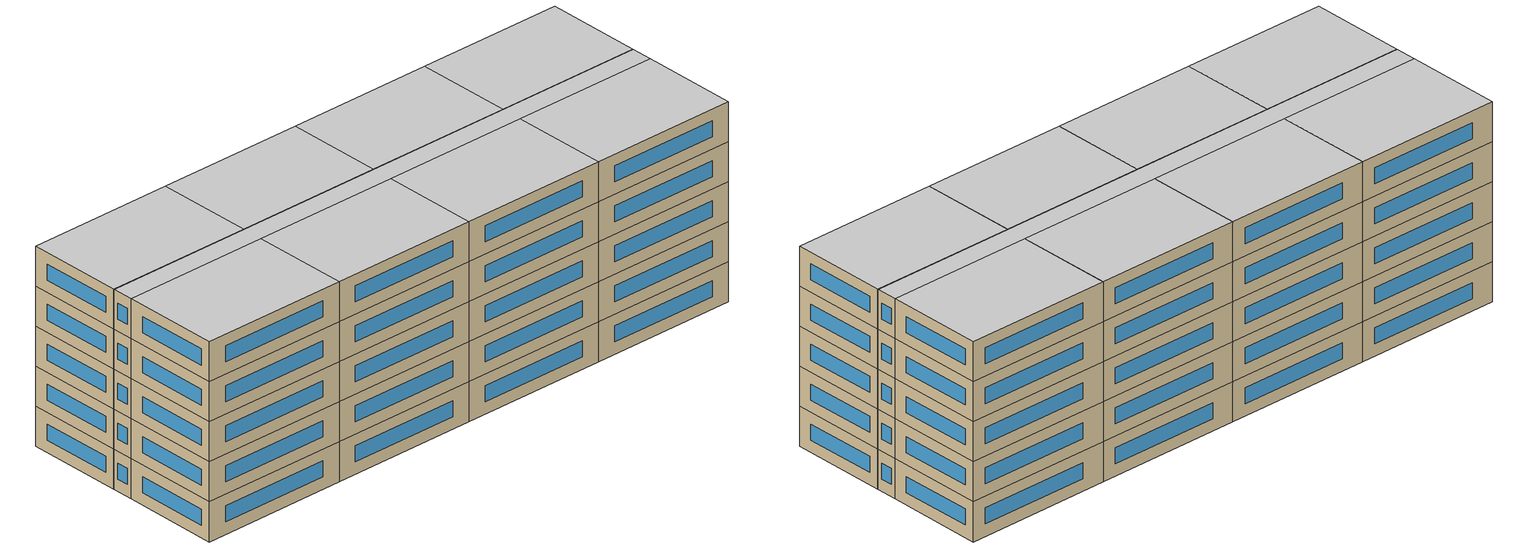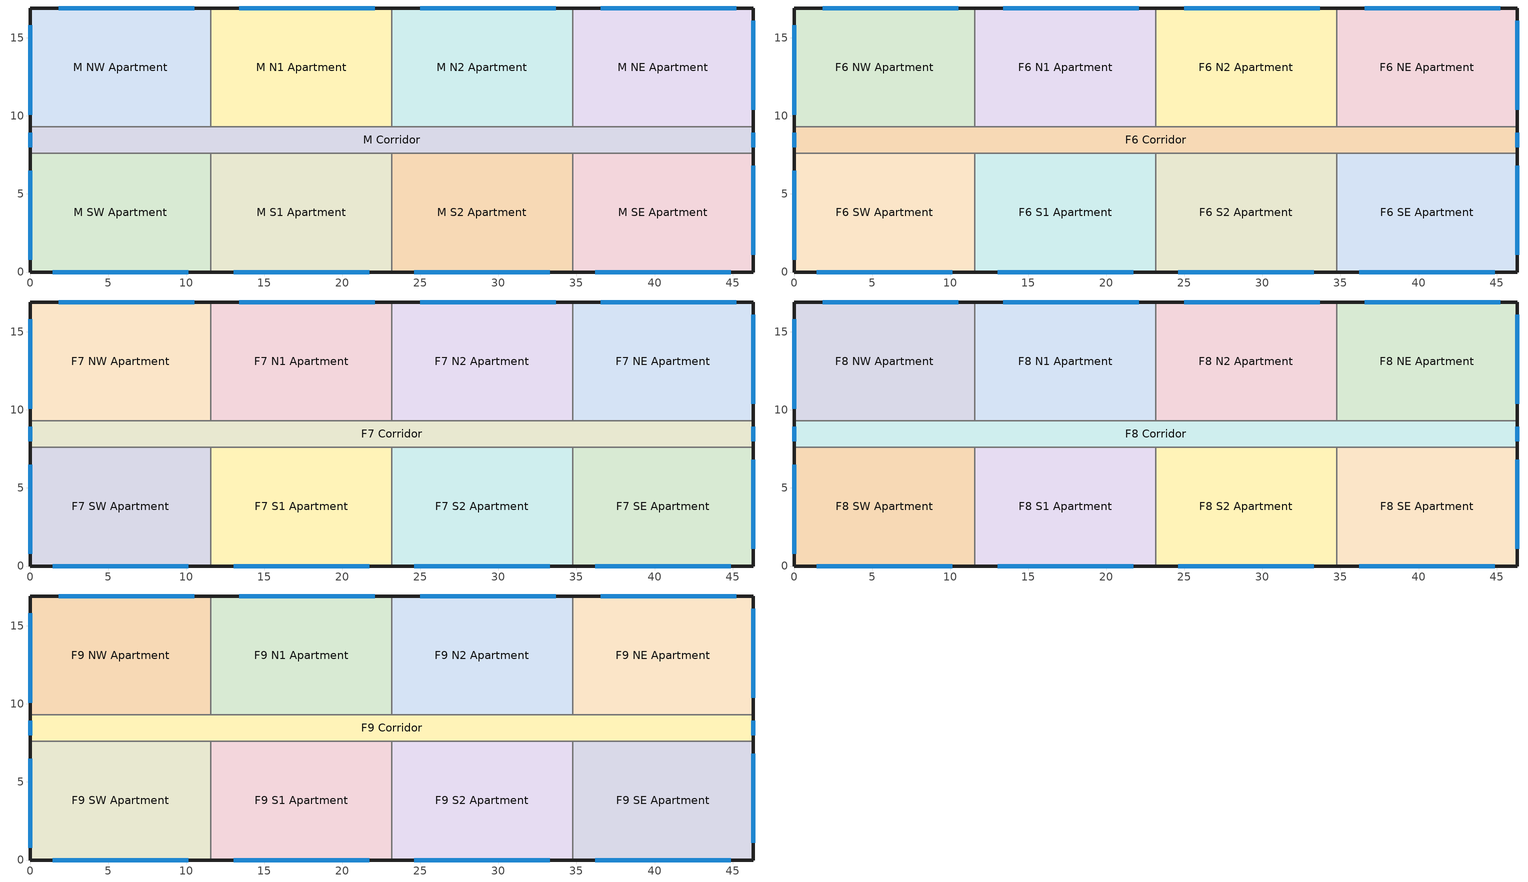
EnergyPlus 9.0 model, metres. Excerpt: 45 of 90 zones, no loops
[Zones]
M SW Apartment
 floor to F4 SW Apartment (int_slab_floor): 0,7.62 11.58,7.62 11.58,0 0,0 z12.19
 wall outside (res_ext_wall): 0,7.62 0,0 11.58,0 z12.19:15.24
 wall to M Corridor (int_wall): 11.58,7.62 0,7.62 z12.19:15.24
 wall to M S1 Apartment (int_wall): 11.58,0 11.58,7.62 z12.19:15.24
 window (ResWindow_U__SHGC_0.45): 1.45,0 10.13,0 / 0,6.5 0,0.79 z13.15:14.36
M NW Apartment
 floor to F4 NW Apartment (int_slab_floor): 0,16.92 11.58,16.92 11.58,9.3 0,9.3 z12.19
 wall outside (res_ext_wall): 11.58,16.92 0,16.92 0,9.3 z12.19:15.24
 wall to M Corridor (int_wall): 0,9.3 11.58,9.3 z12.19:15.24
 wall to M N1 Apartment (int_wall): 11.58,9.3 11.58,16.92 z12.19:15.24
 window (ResWindow_U__SHGC_0.45): 0,15.8 0,10.08 / 10.5,16.92 1.81,16.92 z13.15:14.36
M SE Apartment
 floor to F4 SE Apartment (int_slab_floor): 34.75,7.62 46.33,7.62 46.33,0 34.75,0 z12.19
 wall outside (res_ext_wall): 34.75,0 46.33,0 46.33,7.62 z12.19:15.24
 wall to M Corridor (int_wall): 46.33,7.62 34.75,7.62 z12.19:15.24
 window (ResWindow_U__SHGC_0.45): 36.19,0 44.88,0 / 46.33,1.1 46.33,6.81 z13.15:14.36
M NE Apartment
 floor to F4 NE Apartment (int_slab_floor): 34.75,16.92 46.33,16.92 46.33,9.3 34.75,9.3 z12.19
 wall outside (res_ext_wall): 46.33,9.3 46.33,16.92 34.75,16.92 z12.19:15.24
 wall to M Corridor (int_wall): 34.75,9.3 46.33,9.3 z12.19:15.24
 window (ResWindow_U__SHGC_0.45): 45.25,16.92 36.56,16.92 / 46.33,10.4 46.33,16.11 z13.15:14.36
M N1 Apartment
 floor to F4 N1 Apartment (int_slab_floor): 11.58,16.92 23.16,16.92 23.16,9.3 11.58,9.3 z12.19
 wall outside (res_ext_wall): 23.16,16.92 11.58,16.92 z12.19:15.24
 wall to M Corridor (int_wall): 11.58,9.3 23.16,9.3 z12.19:15.24
 wall to M N2 Apartment (int_wall): 23.16,9.3 23.16,16.92 z12.19:15.24
 window (ResWindow_U__SHGC_0.45): 22.08,16.92 13.4,16.92 z13.15:14.36
M N2 Apartment
 floor to F4 N2 Apartment (int_slab_floor): 23.16,16.92 34.75,16.92 34.75,9.3 23.16,9.3 z12.19
 wall outside (res_ext_wall): 34.75,16.92 23.16,16.92 z12.19:15.24
 wall to M Corridor (int_wall): 23.16,9.3 34.75,9.3 z12.19:15.24
 wall to M NE Apartment (int_wall): 34.75,9.3 34.75,16.92 z12.19:15.24
 window (ResWindow_U__SHGC_0.45): 33.66,16.92 24.98,16.92 z13.15:14.36
M S1 Apartment
 floor to F4 S1 Apartment (int_slab_floor): 11.58,7.62 23.16,7.62 23.16,0 11.58,0 z12.19
 wall outside (res_ext_wall): 11.58,0 23.16,0 z12.19:15.24
 wall to M Corridor (int_wall): 23.16,7.62 11.58,7.62 z12.19:15.24
 wall to M S2 Apartment (int_wall): 23.16,0 23.16,7.62 z12.19:15.24
 window (ResWindow_U__SHGC_0.45): 13.03,0 21.72,0 z13.15:14.36
M S2 Apartment
 floor to F4 S2 Apartment (int_slab_floor): 23.16,7.62 34.75,7.62 34.75,0 23.16,0 z12.19
 wall outside (res_ext_wall): 23.16,0 34.75,0 z12.19:15.24
 wall to M Corridor (int_wall): 34.75,7.62 23.16,7.62 z12.19:15.24
 wall to M SE Apartment (int_wall): 34.75,0 34.75,7.62 z12.19:15.24
 window (ResWindow_U__SHGC_0.45): 24.61,0 33.3,0 z13.15:14.36
M Corridor
 floor to F4 Corridor (int_slab_floor): 0,9.3 46.33,9.3 46.33,7.62 0,7.62 z12.19
 wall outside (res_ext_wall): 0,9.3 0,7.62 / 46.33,7.62 46.33,9.3 z12.19:15.24
 window (ResWindow_U__SHGC_0.45): 0,8.91 0,8 / 46.33,8 46.33,8.91 z13.15:14.36
F6 SW Apartment
 floor to M SW Apartment (int_slab_floor): 0,7.62 11.58,7.62 11.58,0 0,0 z15.24
 wall outside (res_ext_wall): 0,7.62 0,0 11.58,0 z15.24:18.29
 wall to F6 Corridor (int_wall): 11.58,7.62 0,7.62 z15.24:18.29
 wall to F6 S1 Apartment (int_wall): 11.58,0 11.58,7.62 z15.24:18.29
 window (ResWindow_U__SHGC_0.45): 1.45,0 10.13,0 / 0,6.5 0,0.79 z16.19:17.41
F6 NW Apartment
 floor to M NW Apartment (int_slab_floor): 0,16.92 11.58,16.92 11.58,9.3 0,9.3 z15.24
 wall outside (res_ext_wall): 11.58,16.92 0,16.92 0,9.3 z15.24:18.29
 wall to F6 Corridor (int_wall): 0,9.3 11.58,9.3 z15.24:18.29
 wall to F6 N1 Apartment (int_wall): 11.58,9.3 11.58,16.92 z15.24:18.29
 window (ResWindow_U__SHGC_0.45): 0,15.8 0,10.08 / 10.5,16.92 1.81,16.92 z16.19:17.41
F6 SE Apartment
 floor to M SE Apartment (int_slab_floor): 34.75,7.62 46.33,7.62 46.33,0 34.75,0 z15.24
 wall outside (res_ext_wall): 34.75,0 46.33,0 46.33,7.62 z15.24:18.29
 wall to F6 Corridor (int_wall): 46.33,7.62 34.75,7.62 z15.24:18.29
 window (ResWindow_U__SHGC_0.45): 36.19,0 44.88,0 / 46.33,1.1 46.33,6.81 z16.19:17.41
F6 NE Apartment
 floor to M NE Apartment (int_slab_floor): 34.75,16.92 46.33,16.92 46.33,9.3 34.75,9.3 z15.24
 wall outside (res_ext_wall): 46.33,9.3 46.33,16.92 34.75,16.92 z15.24:18.29
 wall to F6 Corridor (int_wall): 34.75,9.3 46.33,9.3 z15.24:18.29
 window (ResWindow_U__SHGC_0.45): 45.25,16.92 36.56,16.92 / 46.33,10.4 46.33,16.11 z16.19:17.41
F6 N1 Apartment
 floor to M N1 Apartment (int_slab_floor): 11.58,16.92 23.16,16.92 23.16,9.3 11.58,9.3 z15.24
 wall outside (res_ext_wall): 23.16,16.92 11.58,16.92 z15.24:18.29
 wall to F6 Corridor (int_wall): 11.58,9.3 23.16,9.3 z15.24:18.29
 wall to F6 N2 Apartment (int_wall): 23.16,9.3 23.16,16.92 z15.24:18.29
 window (ResWindow_U__SHGC_0.45): 22.08,16.92 13.4,16.92 z16.19:17.41
F6 N2 Apartment
 floor to M N2 Apartment (int_slab_floor): 23.16,16.92 34.75,16.92 34.75,9.3 23.16,9.3 z15.24
 wall outside (res_ext_wall): 34.75,16.92 23.16,16.92 z15.24:18.29
 wall to F6 Corridor (int_wall): 23.16,9.3 34.75,9.3 z15.24:18.29
 wall to F6 NE Apartment (int_wall): 34.75,9.3 34.75,16.92 z15.24:18.29
 window (ResWindow_U__SHGC_0.45): 33.66,16.92 24.98,16.92 z16.19:17.41
F6 S1 Apartment
 floor to M S1 Apartment (int_slab_floor): 11.58,7.62 23.16,7.62 23.16,0 11.58,0 z15.24
 wall outside (res_ext_wall): 11.58,0 23.16,0 z15.24:18.29
 wall to F6 Corridor (int_wall): 23.16,7.62 11.58,7.62 z15.24:18.29
 wall to F6 S2 Apartment (int_wall): 23.16,0 23.16,7.62 z15.24:18.29
 window (ResWindow_U__SHGC_0.45): 13.03,0 21.72,0 z16.19:17.41
F6 S2 Apartment
 floor to M S2 Apartment (int_slab_floor): 23.16,7.62 34.75,7.62 34.75,0 23.16,0 z15.24
 wall outside (res_ext_wall): 23.16,0 34.75,0 z15.24:18.29
 wall to F6 Corridor (int_wall): 34.75,7.62 23.16,7.62 z15.24:18.29
 wall to F6 SE Apartment (int_wall): 34.75,0 34.75,7.62 z15.24:18.29
 window (ResWindow_U__SHGC_0.45): 24.61,0 33.3,0 z16.19:17.41
F6 Corridor
 floor to M Corridor (int_slab_floor): 0,9.3 46.33,9.3 46.33,7.62 0,7.62 z15.24
 wall outside (res_ext_wall): 0,9.3 0,7.62 / 46.33,7.62 46.33,9.3 z15.24:18.29
 window (ResWindow_U__SHGC_0.45): 0,8.91 0,8 / 46.33,8 46.33,8.91 z16.19:17.41
F7 SW Apartment
 floor to F6 SW Apartment (int_slab_floor): 0,7.62 11.58,7.62 11.58,0 0,0 z18.29
 wall outside (res_ext_wall): 0,7.62 0,0 11.58,0 z18.29:21.33
 wall to F7 Corridor (int_wall): 11.58,7.62 0,7.62 z18.29:21.33
 wall to F7 S1 Apartment (int_wall): 11.58,0 11.58,7.62 z18.29:21.33
 window (ResWindow_U__SHGC_0.45): 1.45,0 10.13,0 / 0,6.5 0,0.79 z19.24:20.46
F7 NW Apartment
 floor to F6 NW Apartment (int_slab_floor): 0,16.92 11.58,16.92 11.58,9.3 0,9.3 z18.29
 wall outside (res_ext_wall): 11.58,16.92 0,16.92 0,9.3 z18.29:21.33
 wall to F7 Corridor (int_wall): 0,9.3 11.58,9.3 z18.29:21.33
 wall to F7 N1 Apartment (int_wall): 11.58,9.3 11.58,16.92 z18.29:21.33
 window (ResWindow_U__SHGC_0.45): 0,15.8 0,10.08 / 10.5,16.92 1.81,16.92 z19.24:20.46
F7 SE Apartment
 floor to F6 SE Apartment (int_slab_floor): 34.75,7.62 46.33,7.62 46.33,0 34.75,0 z18.29
 wall outside (res_ext_wall): 34.75,0 46.33,0 46.33,7.62 z18.29:21.33
 wall to F7 Corridor (int_wall): 46.33,7.62 34.75,7.62 z18.29:21.33
 window (ResWindow_U__SHGC_0.45): 36.19,0 44.88,0 / 46.33,1.1 46.33,6.81 z19.24:20.46
F7 NE Apartment
 floor to F6 NE Apartment (int_slab_floor): 34.75,16.92 46.33,16.92 46.33,9.3 34.75,9.3 z18.29
 wall outside (res_ext_wall): 46.33,9.3 46.33,16.92 34.75,16.92 z18.29:21.33
 wall to F7 Corridor (int_wall): 34.75,9.3 46.33,9.3 z18.29:21.33
 window (ResWindow_U__SHGC_0.45): 45.25,16.92 36.56,16.92 / 46.33,10.4 46.33,16.11 z19.24:20.46
F7 N1 Apartment
 floor to F6 N1 Apartment (int_slab_floor): 11.58,16.92 23.16,16.92 23.16,9.3 11.58,9.3 z18.29
 wall outside (res_ext_wall): 23.16,16.92 11.58,16.92 z18.29:21.33
 wall to F7 Corridor (int_wall): 11.58,9.3 23.16,9.3 z18.29:21.33
 wall to F7 N2 Apartment (int_wall): 23.16,9.3 23.16,16.92 z18.29:21.33
 window (ResWindow_U__SHGC_0.45): 22.08,16.92 13.4,16.92 z19.24:20.46
F7 N2 Apartment
 floor to F6 N2 Apartment (int_slab_floor): 23.16,16.92 34.75,16.92 34.75,9.3 23.16,9.3 z18.29
 wall outside (res_ext_wall): 34.75,16.92 23.16,16.92 z18.29:21.33
 wall to F7 Corridor (int_wall): 23.16,9.3 34.75,9.3 z18.29:21.33
 wall to F7 NE Apartment (int_wall): 34.75,9.3 34.75,16.92 z18.29:21.33
 window (ResWindow_U__SHGC_0.45): 33.66,16.92 24.98,16.92 z19.24:20.46
F7 S1 Apartment
 floor to F6 S1 Apartment (int_slab_floor): 11.58,7.62 23.16,7.62 23.16,0 11.58,0 z18.29
 wall outside (res_ext_wall): 11.58,0 23.16,0 z18.29:21.33
 wall to F7 Corridor (int_wall): 23.16,7.62 11.58,7.62 z18.29:21.33
 wall to F7 S2 Apartment (int_wall): 23.16,0 23.16,7.62 z18.29:21.33
 window (ResWindow_U__SHGC_0.45): 13.03,0 21.72,0 z19.24:20.46
F7 S2 Apartment
 floor to F6 S2 Apartment (int_slab_floor): 23.16,7.62 34.75,7.62 34.75,0 23.16,0 z18.29
 wall outside (res_ext_wall): 23.16,0 34.75,0 z18.29:21.33
 wall to F7 Corridor (int_wall): 34.75,7.62 23.16,7.62 z18.29:21.33
 wall to F7 SE Apartment (int_wall): 34.75,0 34.75,7.62 z18.29:21.33
 window (ResWindow_U__SHGC_0.45): 24.61,0 33.3,0 z19.24:20.46
F7 Corridor
 floor to F6 Corridor (int_slab_floor): 0,9.3 46.33,9.3 46.33,7.62 0,7.62 z18.29
 wall outside (res_ext_wall): 0,9.3 0,7.62 / 46.33,7.62 46.33,9.3 z18.29:21.33
 window (ResWindow_U__SHGC_0.45): 0,8.91 0,8 / 46.33,8 46.33,8.91 z19.24:20.46
F8 SW Apartment
 floor to F7 SW Apartment (int_slab_floor): 0,7.62 11.58,7.62 11.58,0 0,0 z21.33
 wall outside (res_ext_wall): 0,7.62 0,0 11.58,0 z21.33:24.38
 wall to F8 Corridor (int_wall): 11.58,7.62 0,7.62 z21.33:24.38
 wall to F8 S1 Apartment (int_wall): 11.58,0 11.58,7.62 z21.33:24.38
 window (ResWindow_U__SHGC_0.45): 1.45,0 10.13,0 / 0,6.5 0,0.79 z22.29:23.51
F8 NW Apartment
 floor to F7 NW Apartment (int_slab_floor): 0,16.92 11.58,16.92 11.58,9.3 0,9.3 z21.33
 wall outside (res_ext_wall): 11.58,16.92 0,16.92 0,9.3 z21.33:24.38
 wall to F8 Corridor (int_wall): 0,9.3 11.58,9.3 z21.33:24.38
 wall to F8 N1 Apartment (int_wall): 11.58,9.3 11.58,16.92 z21.33:24.38
 window (ResWindow_U__SHGC_0.45): 0,15.8 0,10.08 / 10.5,16.92 1.81,16.92 z22.29:23.51
F8 SE Apartment
 floor to F7 SE Apartment (int_slab_floor): 34.75,7.62 46.33,7.62 46.33,0 34.75,0 z21.33
 wall outside (res_ext_wall): 34.75,0 46.33,0 46.33,7.62 z21.33:24.38
 wall to F8 Corridor (int_wall): 46.33,7.62 34.75,7.62 z21.33:24.38
 window (ResWindow_U__SHGC_0.45): 36.19,0 44.88,0 / 46.33,1.1 46.33,6.81 z22.29:23.51
F8 NE Apartment
 floor to F7 NE Apartment (int_slab_floor): 34.75,16.92 46.33,16.92 46.33,9.3 34.75,9.3 z21.33
 wall outside (res_ext_wall): 46.33,9.3 46.33,16.92 34.75,16.92 z21.33:24.38
 wall to F8 Corridor (int_wall): 34.75,9.3 46.33,9.3 z21.33:24.38
 window (ResWindow_U__SHGC_0.45): 45.25,16.92 36.56,16.92 / 46.33,10.4 46.33,16.11 z22.29:23.51
F8 N1 Apartment
 floor to F7 N1 Apartment (int_slab_floor): 11.58,16.92 23.16,16.92 23.16,9.3 11.58,9.3 z21.33
 wall outside (res_ext_wall): 23.16,16.92 11.58,16.92 z21.33:24.38
 wall to F8 Corridor (int_wall): 11.58,9.3 23.16,9.3 z21.33:24.38
 wall to F8 N2 Apartment (int_wall): 23.16,9.3 23.16,16.92 z21.33:24.38
 window (ResWindow_U__SHGC_0.45): 22.08,16.92 13.4,16.92 z22.29:23.51
F8 N2 Apartment
 floor to F7 N2 Apartment (int_slab_floor): 23.16,16.92 34.75,16.92 34.75,9.3 23.16,9.3 z21.33
 wall outside (res_ext_wall): 34.75,16.92 23.16,16.92 z21.33:24.38
 wall to F8 Corridor (int_wall): 23.16,9.3 34.75,9.3 z21.33:24.38
 wall to F8 NE Apartment (int_wall): 34.75,9.3 34.75,16.92 z21.33:24.38
 window (ResWindow_U__SHGC_0.45): 33.66,16.92 24.98,16.92 z22.29:23.51
F8 S1 Apartment
 floor to F7 S1 Apartment (int_slab_floor): 11.58,7.62 23.16,7.62 23.16,0 11.58,0 z21.33
 wall outside (res_ext_wall): 11.58,0 23.16,0 z21.33:24.38
 wall to F8 Corridor (int_wall): 23.16,7.62 11.58,7.62 z21.33:24.38
 wall to F8 S2 Apartment (int_wall): 23.16,0 23.16,7.62 z21.33:24.38
 window (ResWindow_U__SHGC_0.45): 13.03,0 21.72,0 z22.29:23.51
F8 S2 Apartment
 floor to F7 S2 Apartment (int_slab_floor): 23.16,7.62 34.75,7.62 34.75,0 23.16,0 z21.33
 wall outside (res_ext_wall): 23.16,0 34.75,0 z21.33:24.38
 wall to F8 Corridor (int_wall): 34.75,7.62 23.16,7.62 z21.33:24.38
 wall to F8 SE Apartment (int_wall): 34.75,0 34.75,7.62 z21.33:24.38
 window (ResWindow_U__SHGC_0.45): 24.61,0 33.3,0 z22.29:23.51
F8 Corridor
 floor to F7 Corridor (int_slab_floor): 0,9.3 46.33,9.3 46.33,7.62 0,7.62 z21.33
 wall outside (res_ext_wall): 0,9.3 0,7.62 / 46.33,7.62 46.33,9.3 z21.33:24.38
 window (ResWindow_U__SHGC_0.45): 0,8.91 0,8 / 46.33,8 46.33,8.91 z22.29:23.51
F9 SW Apartment
 floor to F8 SW Apartment (int_slab_floor): 0,7.62 11.58,7.62 11.58,0 0,0 z24.38
 wall outside (res_ext_wall): 0,7.62 0,0 11.58,0 z24.38:27.43
 wall to F9 Corridor (int_wall): 11.58,7.62 0,7.62 z24.38:27.43
 wall to F9 S1 Apartment (int_wall): 11.58,0 11.58,7.62 z24.38:27.43
 window (ResWindow_U__SHGC_0.45): 1.45,0 10.13,0 / 0,6.5 0,0.79 z25.34:26.56
 ceiling to T SW Apartment (int_slab_ceiling): 11.58,0 11.58,7.62 0,7.62 0,0 z27.43
F9 NW Apartment
 floor to F8 NW Apartment (int_slab_floor): 0,16.92 11.58,16.92 11.58,9.3 0,9.3 z24.38
 wall outside (res_ext_wall): 11.58,16.92 0,16.92 0,9.3 z24.38:27.43
 wall to F9 Corridor (int_wall): 0,9.3 11.58,9.3 z24.38:27.43
 wall to F9 N1 Apartment (int_wall): 11.58,9.3 11.58,16.92 z24.38:27.43
 window (ResWindow_U__SHGC_0.45): 0,15.8 0,10.08 / 10.5,16.92 1.81,16.92 z25.34:26.56
 ceiling to T NW Apartment (int_slab_ceiling): 11.58,9.3 11.58,16.92 0,16.92 0,9.3 z27.43
F9 SE Apartment
 floor to F8 SE Apartment (int_slab_floor): 34.75,7.62 46.33,7.62 46.33,0 34.75,0 z24.38
 wall outside (res_ext_wall): 34.75,0 46.33,0 46.33,7.62 z24.38:27.43
 wall to F9 Corridor (int_wall): 46.33,7.62 34.75,7.62 z24.38:27.43
 window (ResWindow_U__SHGC_0.45): 36.19,0 44.88,0 / 46.33,1.1 46.33,6.81 z25.34:26.56
 ceiling to T SE Apartment (int_slab_ceiling): 46.33,0 46.33,7.62 34.75,7.62 34.75,0 z27.43
F9 NE Apartment
 floor to F8 NE Apartment (int_slab_floor): 34.75,16.92 46.33,16.92 46.33,9.3 34.75,9.3 z24.38
 wall outside (res_ext_wall): 46.33,9.3 46.33,16.92 34.75,16.92 z24.38:27.43
 wall to F9 Corridor (int_wall): 34.75,9.3 46.33,9.3 z24.38:27.43
 window (ResWindow_U__SHGC_0.45): 45.25,16.92 36.56,16.92 / 46.33,10.4 46.33,16.11 z25.34:26.56
 ceiling to T NE Apartment (int_slab_ceiling): 46.33,9.3 46.33,16.92 34.75,16.92 34.75,9.3 z27.43
F9 N1 Apartment
 floor to F8 N1 Apartment (int_slab_floor): 11.58,16.92 23.16,16.92 23.16,9.3 11.58,9.3 z24.38
 wall outside (res_ext_wall): 23.16,16.92 11.58,16.92 z24.38:27.43
 wall to F9 Corridor (int_wall): 11.58,9.3 23.16,9.3 z24.38:27.43
 wall to F9 N2 Apartment (int_wall): 23.16,9.3 23.16,16.92 z24.38:27.43
 window (ResWindow_U__SHGC_0.45): 22.08,16.92 13.4,16.92 z25.34:26.56
 ceiling to T N1 Apartment (int_slab_ceiling): 23.16,9.3 23.16,16.92 11.58,16.92 11.58,9.3 z27.43
F9 N2 Apartment
 floor to F8 N2 Apartment (int_slab_floor): 23.16,16.92 34.75,16.92 34.75,9.3 23.16,9.3 z24.38
 wall outside (res_ext_wall): 34.75,16.92 23.16,16.92 z24.38:27.43
 wall to F9 Corridor (int_wall): 23.16,9.3 34.75,9.3 z24.38:27.43
 wall to F9 NE Apartment (int_wall): 34.75,9.3 34.75,16.92 z24.38:27.43
 window (ResWindow_U__SHGC_0.45): 33.66,16.92 24.98,16.92 z25.34:26.56
 ceiling to T N2 Apartment (int_slab_ceiling): 34.75,9.3 34.75,16.92 23.16,16.92 23.16,9.3 z27.43
F9 S1 Apartment
 floor to F8 S1 Apartment (int_slab_floor): 11.58,7.62 23.16,7.62 23.16,0 11.58,0 z24.38
 wall outside (res_ext_wall): 11.58,0 23.16,0 z24.38:27.43
 wall to F9 Corridor (int_wall): 23.16,7.62 11.58,7.62 z24.38:27.43
 wall to F9 S2 Apartment (int_wall): 23.16,0 23.16,7.62 z24.38:27.43
 window (ResWindow_U__SHGC_0.45): 13.03,0 21.72,0 z25.34:26.56
 ceiling to T S1 Apartment (int_slab_ceiling): 23.16,0 23.16,7.62 11.58,7.62 11.58,0 z27.43
F9 S2 Apartment
 floor to F8 S2 Apartment (int_slab_floor): 23.16,7.62 34.75,7.62 34.75,0 23.16,0 z24.38
 wall outside (res_ext_wall): 23.16,0 34.75,0 z24.38:27.43
 wall to F9 Corridor (int_wall): 34.75,7.62 23.16,7.62 z24.38:27.43
 wall to F9 SE Apartment (int_wall): 34.75,0 34.75,7.62 z24.38:27.43
 window (ResWindow_U__SHGC_0.45): 24.61,0 33.3,0 z25.34:26.56
 ceiling to T S2 Apartment (int_slab_ceiling): 34.75,0 34.75,7.62 23.16,7.62 23.16,0 z27.43
F9 Corridor
 floor to F8 Corridor (int_slab_floor): 0,9.3 46.33,9.3 46.33,7.62 0,7.62 z24.38
 wall outside (res_ext_wall): 0,9.3 0,7.62 / 46.33,7.62 46.33,9.3 z24.38:27.43
 window (ResWindow_U__SHGC_0.45): 0,8.91 0,8 / 46.33,8 46.33,8.91 z25.34:26.56
 ceiling to T Corridor (int_slab_ceiling): 46.33,7.62 46.33,9.3 0,9.3 0,7.62 z27.43
[Building]
ApartmentHighRise: North Axis {deg}=0; Terrain=City; Loads Convergence Tolerance Value=0.04; Temperature Convergence Tolerance Value {deltaC}=0.2; Solar Distribution=FullInteriorAndExterior; Maximum Number of Warmup Days=25; Minimum Number of Warmup Days=6
[Site:Location]
Site:Location=International Falls Intl Ap_MN_USA Design_Conditions; Latitude {N+ S-}=48.57; Longitude {W- E+}=-93.4; Time Zone Relative to GMT {GMT+/-}=-6; Elevation {m}=359
[SizingPeriod:DesignDay] Day of Month=21; Dry-Bulb Temperature Range Modifier Type=DefaultMultipliers; Humidity Condition Type=Wetbulb; Barometric Pressure {Pa}=97086; Rain {Yes/No}=No; Snow on ground {Yes/No}=No; Daylight Savings Time Indicator=No
Name | Month | Day Type | Maximum Dry-Bulb Temperature {C} | Daily Dry-Bulb Temperature Range {C} | Wetbulb at Maximum Dry-Bulb {C} | Wind Speed {m/s} design conditions vs. traditional 6.71 m/s (15 mph) | Wind Direction {Degrees; N=0, S=180} | Solar Model Indicator | Clearness {0.0 to 1.1} | Wind Speed {m/s} design conditions vs. traditional 3.35 m/s (7mph) | ASHRAE Clear Sky Optical Depth for Beam Irradiance (taub) | ASHRAE Clear Sky Optical Depth for Diffuse Irradiance (taud)
International Falls Intl Ap Ann Htg 99.6% Condns DB | 1 | WinterDesignDay | -32.7 | 0 | -32.7 | 2.4 | 210 | ASHRAEClearSky | 0
International Falls Intl Ap Ann Clg .4% Condns DB=>MWB | 7 | SummerDesignDay | 30.1 | 12.4 | 21.1 |  | 200 | ASHRAETau |  | 4.7 | 0.405 | 2.2
[Site:WaterMainsTemperature]
Calculation Method=CORRELATION; Annual average outdoor air temperature {C}=3.29167; Maximum difference in monthly average outdoor air temperatures {C}=36.6
[Site:GroundTemperature:FCfactorMethod]
January Ground Temperature {C}=5.4; February Ground Temperature {C}=-2; March Ground Temperature {C}=-14.6; April Ground Temperature {C}=-16.9; May Ground Temperature {C}=-11.5; June Ground Temperature {C}=-6.2; July Ground Temperature {C}=4; August Ground Temperature {C}=13.4; September Ground Temperature {C}=18; October Ground Temperature {C}=19.7; November Ground Temperature {C}=17.9; December Ground Temperature {C}=12.3
[Material]
Name | Roughness | Thickness {m} | Conductivity {W/m-K} | Density {kg/m3} | Specific Heat {J/kg-K} | Thermal Absorptance | Solar Absorptance | Visible Absorptance | Absorptance:Thermal | Absorptance:Solar | Absorptance:Visible
Std Wood 6inch | MediumSmooth | 0.15 | 0.12 | 540 | 1210 | 0.9 | 0.7 | 0.7
F07 25mm stucco | Smooth | 0.0254 | 0.72 | 1856 | 840 | 0.9 | 0.7 | 0.7
G01 13mm gypsum board | Smooth | 0.0127 | 0.16 | 800 | 1090 |  |  |  | 0.9 | 0.7 | 0.5
G01 16mm gypsum board | MediumSmooth | 0.0159 | 0.16 | 800 | 1090
100mm Normalweight concrete floor | MediumRough | 0.1016 | 2.31 | 2322 | 832
[Material:NoMass]
CP02 CARPET PAD: VeryRough, 0.21648, 0.9, 0.7, 0.8
Res_Exterior_Wall_Insulation: MediumSmooth, 3.80938, 0.9, 0.7, 0.7
[Construction]
InteriorFurnishings: Std Wood 6inch
int_wall: G01 13mm gypsum board, G01 13mm gypsum board
int_slab_floor: 100mm Normalweight concrete floor, CP02 CARPET PAD
int_slab_ceiling: CP02 CARPET PAD, 100mm Normalweight concrete floor
res_ext_wall: F07 25mm stucco, G01 16mm gypsum board, Res_Exterior_Wall_Insulation, G01 16mm gypsum board
ResWindow_U__SHGC_0.45: Res Window Glazing Layer
[WindowMaterial:SimpleGlazingSystem]
Res Window Glazing Layer: U-Factor {W/m2-K}=1.87383; Solar Heat Gain Coefficient=0.45; Visible Transmittance=0.495
[Zone] Type=1; Multiplier=1; Ceiling Height {m}=-9999; Volume {m3}=autocalculate; Floor Area {m2}=autocalculate; Part of Total Floor Area=Yes
M SW Apartment; M NW Apartment; M SE Apartment; M NE Apartment; M N1 Apartment; M N2 Apartment; M S1 Apartment; M S2 Apartment; M Corridor; F6 SW Apartment; F6 NW Apartment; F6 SE Apartment; F6 NE Apartment; F6 N1 Apartment; F6 N2 Apartment; F6 S1 Apartment; F6 S2 Apartment; F6 Corridor; F7 SW Apartment; F7 NW Apartment; F7 SE Apartment; F7 NE Apartment; F7 N1 Apartment; F7 N2 Apartment; F7 S1 Apartment; F7 S2 Apartment; F7 Corridor; F8 SW Apartment; F8 NW Apartment; F8 SE Apartment; F8 NE Apartment; F8 N1 Apartment; F8 N2 Apartment; F8 S1 Apartment; F8 S2 Apartment; F8 Corridor; F9 SW Apartment; F9 NW Apartment; F9 SE Apartment; F9 NE Apartment; F9 N1 Apartment; F9 N2 Apartment; F9 S1 Apartment; F9 S2 Apartment; F9 Corridor
[InternalMass] Construction=InteriorFurnishings; Surface Area {m2}=176.4981
Name | Zone
M SW Apartment_InternalMass_1 | M SW Apartment
M NW Apartment_InternalMass_1 | M NW Apartment
M SE Apartment_InternalMass_1 | M SE Apartment
M NE Apartment_InternalMass_1 | M NE Apartment
M N1 Apartment_InternalMass_1 | M N1 Apartment
M N2 Apartment_InternalMass_1 | M N2 Apartment
M S1 Apartment_InternalMass_1 | M S1 Apartment
M S2 Apartment_InternalMass_1 | M S2 Apartment
F6 SW Apartment_InternalMass_1 | F6 SW Apartment
F6 NW Apartment_InternalMass_1 | F6 NW Apartment
F6 SE Apartment_InternalMass_1 | F6 SE Apartment
F6 NE Apartment_InternalMass_1 | F6 NE Apartment
F6 N1 Apartment_InternalMass_1 | F6 N1 Apartment
F6 N2 Apartment_InternalMass_1 | F6 N2 Apartment
F6 S1 Apartment_InternalMass_1 | F6 S1 Apartment
F6 S2 Apartment_InternalMass_1 | F6 S2 Apartment
F7 SW Apartment_InternalMass_1 | F7 SW Apartment
F7 NW Apartment_InternalMass_1 | F7 NW Apartment
F7 SE Apartment_InternalMass_1 | F7 SE Apartment
F7 NE Apartment_InternalMass_1 | F7 NE Apartment
F7 N1 Apartment_InternalMass_1 | F7 N1 Apartment
F7 N2 Apartment_InternalMass_1 | F7 N2 Apartment
F7 S1 Apartment_InternalMass_1 | F7 S1 Apartment
F7 S2 Apartment_InternalMass_1 | F7 S2 Apartment
F8 SW Apartment_InternalMass_1 | F8 SW Apartment
F8 NW Apartment_InternalMass_1 | F8 NW Apartment
F8 SE Apartment_InternalMass_1 | F8 SE Apartment
F8 NE Apartment_InternalMass_1 | F8 NE Apartment
F8 N1 Apartment_InternalMass_1 | F8 N1 Apartment
F8 N2 Apartment_InternalMass_1 | F8 N2 Apartment
F8 S1 Apartment_InternalMass_1 | F8 S1 Apartment
F8 S2 Apartment_InternalMass_1 | F8 S2 Apartment
F9 SW Apartment_InternalMass_1 | F9 SW Apartment
F9 NW Apartment_InternalMass_1 | F9 NW Apartment
F9 SE Apartment_InternalMass_1 | F9 SE Apartment
F9 NE Apartment_InternalMass_1 | F9 NE Apartment
F9 N1 Apartment_InternalMass_1 | F9 N1 Apartment
F9 N2 Apartment_InternalMass_1 | F9 N2 Apartment
F9 S1 Apartment_InternalMass_1 | F9 S1 Apartment
F9 S2 Apartment_InternalMass_1 | F9 S2 Apartment
[People] Number of People Schedule=OCC_APT_SCH; Number of People Calculation Method=People; Number of People=2.5; Fraction Radiant=0.3; Sensible Heat Fraction=AUTOCALCULATE; Activity Level Schedule=Activity Schedule
Name | Zone or ZoneList
M SW Apartment People | M SW Apartment
M NW Apartment People | M NW Apartment
M SE Apartment People | M SE Apartment
M NE Apartment People | M NE Apartment
M N1 Apartment People | M N1 Apartment
M N2 Apartment People | M N2 Apartment
M S1 Apartment People | M S1 Apartment
M S2 Apartment People | M S2 Apartment
F6 SW Apartment People | F6 SW Apartment
F6 NW Apartment People | F6 NW Apartment
F6 SE Apartment People | F6 SE Apartment
F6 NE Apartment People | F6 NE Apartment
F6 N1 Apartment People | F6 N1 Apartment
F6 N2 Apartment People | F6 N2 Apartment
F6 S1 Apartment People | F6 S1 Apartment
F6 S2 Apartment People | F6 S2 Apartment
F7 SW Apartment People | F7 SW Apartment
F7 NW Apartment People | F7 NW Apartment
F7 SE Apartment People | F7 SE Apartment
F7 NE Apartment People | F7 NE Apartment
F7 N1 Apartment People | F7 N1 Apartment
F7 N2 Apartment People | F7 N2 Apartment
F7 S1 Apartment People | F7 S1 Apartment
F7 S2 Apartment People | F7 S2 Apartment
F8 SW Apartment People | F8 SW Apartment
F8 NW Apartment People | F8 NW Apartment
F8 SE Apartment People | F8 SE Apartment
F8 NE Apartment People | F8 NE Apartment
F8 N1 Apartment People | F8 N1 Apartment
F8 N2 Apartment People | F8 N2 Apartment
F8 S1 Apartment People | F8 S1 Apartment
F8 S2 Apartment People | F8 S2 Apartment
F9 SW Apartment People | F9 SW Apartment
F9 NW Apartment People | F9 NW Apartment
F9 SE Apartment People | F9 SE Apartment
F9 NE Apartment People | F9 NE Apartment
F9 N1 Apartment People | F9 N1 Apartment
F9 N2 Apartment People | F9 N2 Apartment
F9 S1 Apartment People | F9 S1 Apartment
F9 S2 Apartment People | F9 S2 Apartment
[Lights] Design Level Calculation Method=Watts/Area; Return Air Fraction=0; Fraction Radiant=0.6; Fraction Visible=0.2; Fraction Replaceable=1; Return Air Fraction Calculated from Plenum Temperature=No
Name | Zone or ZoneList | Schedule | Watts per Zone Floor Area {W/m2}
M SW Apartment_Lights_hardwired | M SW Apartment | LTG_APT_SCH | 6.458346
M NW Apartment_Lights_hardwired | M NW Apartment | LTG_APT_SCH | 6.458346
M SE Apartment_Lights_hardwired | M SE Apartment | LTG_APT_SCH | 6.458346
M NE Apartment_Lights_hardwired | M NE Apartment | LTG_APT_SCH | 6.458346
M N1 Apartment_Lights_hardwired | M N1 Apartment | LTG_APT_SCH | 6.458346
M N2 Apartment_Lights_hardwired | M N2 Apartment | LTG_APT_SCH | 6.458346
M S1 Apartment_Lights_hardwired | M S1 Apartment | LTG_APT_SCH | 6.458346
M S2 Apartment_Lights_hardwired | M S2 Apartment | LTG_APT_SCH | 6.458346
M Corridor_Lights_hardwired | M Corridor | LTG_COR_SCH | 8.52502
F6 SW Apartment_Lights_hardwired | F6 SW Apartment | LTG_APT_SCH | 6.458346
F6 NW Apartment_Lights_hardwired | F6 NW Apartment | LTG_APT_SCH | 6.458346
F6 SE Apartment_Lights_hardwired | F6 SE Apartment | LTG_APT_SCH | 6.458346
F6 NE Apartment_Lights_hardwired | F6 NE Apartment | LTG_APT_SCH | 6.458346
F6 N1 Apartment_Lights_hardwired | F6 N1 Apartment | LTG_APT_SCH | 6.458346
F6 N2 Apartment_Lights_hardwired | F6 N2 Apartment | LTG_APT_SCH | 6.458346
F6 S1 Apartment_Lights_hardwired | F6 S1 Apartment | LTG_APT_SCH | 6.458346
F6 S2 Apartment_Lights_hardwired | F6 S2 Apartment | LTG_APT_SCH | 6.458346
F6 Corridor_Lights_hardwired | F6 Corridor | LTG_COR_SCH | 8.52502
F7 SW Apartment_Lights_hardwired | F7 SW Apartment | LTG_APT_SCH | 6.458346
F7 NW Apartment_Lights_hardwired | F7 NW Apartment | LTG_APT_SCH | 6.458346
F7 SE Apartment_Lights_hardwired | F7 SE Apartment | LTG_APT_SCH | 6.458346
F7 NE Apartment_Lights_hardwired | F7 NE Apartment | LTG_APT_SCH | 6.458346
F7 N1 Apartment_Lights_hardwired | F7 N1 Apartment | LTG_APT_SCH | 6.458346
F7 N2 Apartment_Lights_hardwired | F7 N2 Apartment | LTG_APT_SCH | 6.458346
F7 S1 Apartment_Lights_hardwired | F7 S1 Apartment | LTG_APT_SCH | 6.458346
F7 S2 Apartment_Lights_hardwired | F7 S2 Apartment | LTG_APT_SCH | 6.458346
F7 Corridor_Lights_hardwired | F7 Corridor | LTG_COR_SCH | 8.52502
F8 SW Apartment_Lights_hardwired | F8 SW Apartment | LTG_APT_SCH | 6.458346
F8 NW Apartment_Lights_hardwired | F8 NW Apartment | LTG_APT_SCH | 6.458346
F8 SE Apartment_Lights_hardwired | F8 SE Apartment | LTG_APT_SCH | 6.458346
F8 NE Apartment_Lights_hardwired | F8 NE Apartment | LTG_APT_SCH | 6.458346
F8 N1 Apartment_Lights_hardwired | F8 N1 Apartment | LTG_APT_SCH | 6.458346
F8 N2 Apartment_Lights_hardwired | F8 N2 Apartment | LTG_APT_SCH | 6.458346
F8 S1 Apartment_Lights_hardwired | F8 S1 Apartment | LTG_APT_SCH | 6.458346
F8 S2 Apartment_Lights_hardwired | F8 S2 Apartment | LTG_APT_SCH | 6.458346
F8 Corridor_Lights_hardwired | F8 Corridor | LTG_COR_SCH | 8.52502
F9 SW Apartment_Lights_hardwired | F9 SW Apartment | LTG_APT_SCH | 6.458346
F9 NW Apartment_Lights_hardwired | F9 NW Apartment | LTG_APT_SCH | 6.458346
F9 SE Apartment_Lights_hardwired | F9 SE Apartment | LTG_APT_SCH | 6.458346
F9 NE Apartment_Lights_hardwired | F9 NE Apartment | LTG_APT_SCH | 6.458346
F9 N1 Apartment_Lights_hardwired | F9 N1 Apartment | LTG_APT_SCH | 6.458346
F9 N2 Apartment_Lights_hardwired | F9 N2 Apartment | LTG_APT_SCH | 6.458346
F9 S1 Apartment_Lights_hardwired | F9 S1 Apartment | LTG_APT_SCH | 6.458346
F9 S2 Apartment_Lights_hardwired | F9 S2 Apartment | LTG_APT_SCH | 6.458346
F9 Corridor_Lights_hardwired | F9 Corridor | LTG_COR_SCH | 8.52502
M SW Apartment_Lights_plugin | M SW Apartment | LTG_APT_SCH | 2.90626
M NW Apartment_Lights_plugin | M NW Apartment | LTG_APT_SCH | 2.90626
M SE Apartment_Lights_plugin | M SE Apartment | LTG_APT_SCH | 2.90626
M NE Apartment_Lights_plugin | M NE Apartment | LTG_APT_SCH | 2.90626
M N1 Apartment_Lights_plugin | M N1 Apartment | LTG_APT_SCH | 2.90626
M N2 Apartment_Lights_plugin | M N2 Apartment | LTG_APT_SCH | 2.90626
M S1 Apartment_Lights_plugin | M S1 Apartment | LTG_APT_SCH | 2.90626
M S2 Apartment_Lights_plugin | M S2 Apartment | LTG_APT_SCH | 2.90626
F6 SW Apartment_Lights_plugin | F6 SW Apartment | LTG_APT_SCH | 2.90626
F6 NW Apartment_Lights_plugin | F6 NW Apartment | LTG_APT_SCH | 2.90626
F6 SE Apartment_Lights_plugin | F6 SE Apartment | LTG_APT_SCH | 2.90626
F6 NE Apartment_Lights_plugin | F6 NE Apartment | LTG_APT_SCH | 2.90626
F6 N1 Apartment_Lights_plugin | F6 N1 Apartment | LTG_APT_SCH | 2.90626
F6 N2 Apartment_Lights_plugin | F6 N2 Apartment | LTG_APT_SCH | 2.90626
F6 S1 Apartment_Lights_plugin | F6 S1 Apartment | LTG_APT_SCH | 2.90626
F6 S2 Apartment_Lights_plugin | F6 S2 Apartment | LTG_APT_SCH | 2.90626
F7 SW Apartment_Lights_plugin | F7 SW Apartment | LTG_APT_SCH | 2.90626
F7 NW Apartment_Lights_plugin | F7 NW Apartment | LTG_APT_SCH | 2.90626
F7 SE Apartment_Lights_plugin | F7 SE Apartment | LTG_APT_SCH | 2.90626
F7 NE Apartment_Lights_plugin | F7 NE Apartment | LTG_APT_SCH | 2.90626
F7 N1 Apartment_Lights_plugin | F7 N1 Apartment | LTG_APT_SCH | 2.90626
F7 N2 Apartment_Lights_plugin | F7 N2 Apartment | LTG_APT_SCH | 2.90626
F7 S1 Apartment_Lights_plugin | F7 S1 Apartment | LTG_APT_SCH | 2.90626
F7 S2 Apartment_Lights_plugin | F7 S2 Apartment | LTG_APT_SCH | 2.90626
F8 SW Apartment_Lights_plugin | F8 SW Apartment | LTG_APT_SCH | 2.90626
F8 NW Apartment_Lights_plugin | F8 NW Apartment | LTG_APT_SCH | 2.90626
F8 SE Apartment_Lights_plugin | F8 SE Apartment | LTG_APT_SCH | 2.90626
F8 NE Apartment_Lights_plugin | F8 NE Apartment | LTG_APT_SCH | 2.90626
F8 N1 Apartment_Lights_plugin | F8 N1 Apartment | LTG_APT_SCH | 2.90626
F8 N2 Apartment_Lights_plugin | F8 N2 Apartment | LTG_APT_SCH | 2.90626
F8 S1 Apartment_Lights_plugin | F8 S1 Apartment | LTG_APT_SCH | 2.90626
F8 S2 Apartment_Lights_plugin | F8 S2 Apartment | LTG_APT_SCH | 2.90626
F9 SW Apartment_Lights_plugin | F9 SW Apartment | LTG_APT_SCH | 2.90626
F9 NW Apartment_Lights_plugin | F9 NW Apartment | LTG_APT_SCH | 2.90626
F9 SE Apartment_Lights_plugin | F9 SE Apartment | LTG_APT_SCH | 2.90626
F9 NE Apartment_Lights_plugin | F9 NE Apartment | LTG_APT_SCH | 2.90626
F9 N1 Apartment_Lights_plugin | F9 N1 Apartment | LTG_APT_SCH | 2.90626
F9 N2 Apartment_Lights_plugin | F9 N2 Apartment | LTG_APT_SCH | 2.90626
F9 S1 Apartment_Lights_plugin | F9 S1 Apartment | LTG_APT_SCH | 2.90626
F9 S2 Apartment_Lights_plugin | F9 S2 Apartment | LTG_APT_SCH | 2.90626
[ElectricEquipment] Schedule=EQP_APT_SCH; Design Level Calculation Method=Watts/Area; Watts per Zone Floor Area {W/m2}=6.67; Fraction Latent=0; Fraction Radiant=0.5; Fraction Lost=0
Name | Zone or ZoneList
M SW Apartment_Plug_MSW_Equip | M SW Apartment
M NW Apartment_Plug_MNW_Equip | M NW Apartment
M SE Apartment_Plug_MSE_Equip | M SE Apartment
M NE Apartment_Plug_MNE_Equip | M NE Apartment
M N1 Apartment_Plug_MN1_Equip | M N1 Apartment
M N2 Apartment_Plug_MN2_Equip | M N2 Apartment
M S1 Apartment_Plug_MS1_Equip | M S1 Apartment
M S2 Apartment_Plug_MS2_Equip | M S2 Apartment
F6 SW Apartment_Plug_MSW_Equip | F6 SW Apartment
F6 NW Apartment_Plug_MNW_Equip | F6 NW Apartment
F6 SE Apartment_Plug_MSE_Equip | F6 SE Apartment
F6 NE Apartment_Plug_MNE_Equip | F6 NE Apartment
F6 N1 Apartment_Plug_MN1_Equip | F6 N1 Apartment
F6 N2 Apartment_Plug_MN2_Equip | F6 N2 Apartment
F6 S1 Apartment_Plug_MS1_Equip | F6 S1 Apartment
F6 S2 Apartment_Plug_MS2_Equip | F6 S2 Apartment
F7 SW Apartment_Plug_MSW_Equip | F7 SW Apartment
F7 NW Apartment_Plug_MNW_Equip | F7 NW Apartment
F7 SE Apartment_Plug_MSE_Equip | F7 SE Apartment
F7 NE Apartment_Plug_MNE_Equip | F7 NE Apartment
F7 N1 Apartment_Plug_MN1_Equip | F7 N1 Apartment
F7 N2 Apartment_Plug_MN2_Equip | F7 N2 Apartment
F7 S1 Apartment_Plug_MS1_Equip | F7 S1 Apartment
F7 S2 Apartment_Plug_MS2_Equip | F7 S2 Apartment
F8 SW Apartment_Plug_MSW_Equip | F8 SW Apartment
F8 NW Apartment_Plug_MNW_Equip | F8 NW Apartment
F8 SE Apartment_Plug_MSE_Equip | F8 SE Apartment
F8 NE Apartment_Plug_MNE_Equip | F8 NE Apartment
F8 N1 Apartment_Plug_MN1_Equip | F8 N1 Apartment
F8 N2 Apartment_Plug_MN2_Equip | F8 N2 Apartment
F8 S1 Apartment_Plug_MS1_Equip | F8 S1 Apartment
F8 S2 Apartment_Plug_MS2_Equip | F8 S2 Apartment
F9 SW Apartment_Plug_MSW_Equip | F9 SW Apartment
F9 NW Apartment_Plug_MNW_Equip | F9 NW Apartment
F9 SE Apartment_Plug_MSE_Equip | F9 SE Apartment
F9 NE Apartment_Plug_MNE_Equip | F9 NE Apartment
F9 N1 Apartment_Plug_MN1_Equip | F9 N1 Apartment
F9 N2 Apartment_Plug_MN2_Equip | F9 N2 Apartment
F9 S1 Apartment_Plug_MS1_Equip | F9 S1 Apartment
F9 S2 Apartment_Plug_MS2_Equip | F9 S2 Apartment
[ZoneInfiltration:DesignFlowRate] Schedule=INF_APT_SCH; Design Flow Rate Calculation Method=Flow/ExteriorArea; Flow per Exterior Surface Area {m3/s-m2}=0.00056896; Constant Term Coefficient=0; Temperature Term Coefficient=0; Velocity Term Coefficient=0.224; Velocity Squared Term Coefficient=0
Name | Zone or ZoneList
M SW Apartment_Infiltration | M SW Apartment
M NW Apartment_Infiltration | M NW Apartment
M SE Apartment_Infiltration | M SE Apartment
M NE Apartment_Infiltration | M NE Apartment
M N1 Apartment_Infiltration | M N1 Apartment
M N2 Apartment_Infiltration | M N2 Apartment
M S1 Apartment_Infiltration | M S1 Apartment
M S2 Apartment_Infiltration | M S2 Apartment
M Corridor_Infiltration | M Corridor
F6 SW Apartment_Infiltration | F6 SW Apartment
F6 NW Apartment_Infiltration | F6 NW Apartment
F6 SE Apartment_Infiltration | F6 SE Apartment
F6 NE Apartment_Infiltration | F6 NE Apartment
F6 N1 Apartment_Infiltration | F6 N1 Apartment
F6 N2 Apartment_Infiltration | F6 N2 Apartment
F6 S1 Apartment_Infiltration | F6 S1 Apartment
F6 S2 Apartment_Infiltration | F6 S2 Apartment
F6 Corridor_Infiltration | F6 Corridor
F7 SW Apartment_Infiltration | F7 SW Apartment
F7 NW Apartment_Infiltration | F7 NW Apartment
F7 SE Apartment_Infiltration | F7 SE Apartment
F7 NE Apartment_Infiltration | F7 NE Apartment
F7 N1 Apartment_Infiltration | F7 N1 Apartment
F7 N2 Apartment_Infiltration | F7 N2 Apartment
F7 S1 Apartment_Infiltration | F7 S1 Apartment
F7 S2 Apartment_Infiltration | F7 S2 Apartment
F7 Corridor_Infiltration | F7 Corridor
F8 SW Apartment_Infiltration | F8 SW Apartment
F8 NW Apartment_Infiltration | F8 NW Apartment
F8 SE Apartment_Infiltration | F8 SE Apartment
F8 NE Apartment_Infiltration | F8 NE Apartment
F8 N1 Apartment_Infiltration | F8 N1 Apartment
F8 N2 Apartment_Infiltration | F8 N2 Apartment
F8 S1 Apartment_Infiltration | F8 S1 Apartment
F8 S2 Apartment_Infiltration | F8 S2 Apartment
F8 Corridor_Infiltration | F8 Corridor
F9 SW Apartment_Infiltration | F9 SW Apartment
F9 NW Apartment_Infiltration | F9 NW Apartment
F9 SE Apartment_Infiltration | F9 SE Apartment
F9 NE Apartment_Infiltration | F9 NE Apartment
F9 N1 Apartment_Infiltration | F9 N1 Apartment
F9 N2 Apartment_Infiltration | F9 N2 Apartment
F9 S1 Apartment_Infiltration | F9 S1 Apartment
F9 S2 Apartment_Infiltration | F9 S2 Apartment
F9 Corridor_Infiltration | F9 Corridor
[Exterior:Lights]
Facade Lighting: Schedule=Exterior_Lgt_ALWAYS_ON; Design Level {W}=7504.3; Control Option=AstronomicalClock
[EnergyManagementSystem:OutputVariable]
Wired_LTG: EMS Variable=Wired_LTG; Type of Data in Variable=Summed; Update Frequency=ZoneTimeStep; Units=J
[ElectricLoadCenter:Transformer]
Transformer 1: Availability Schedule=Always_On; Transformer Usage=PowerInFromGrid; Rated Capacity {VA}=75000; Phase=3; Conductor Material=Aluminum; Full Load Temperature Rise {C}=150; Fraction of Eddy Current Losses=0.1; Performance Input Method=NominalEfficiency; Nameplate Efficiency=0.986; Per Unit Load for Nameplate Efficiency=0.35; Reference Temperature for Nameplate Efficiency {C}=75; Consider Transformer Loss for Utility Cost=Yes; Meter 1=Wired_LTG_Electricity; Meter 2=Wired_INT_EQUIP
[EnergyManagementSystem:Actuator]
BoilerCurve: Central Boiler Efficiency Curve; Curve; Curve Result
CLGSETP_OFF_SCH_Actuator: CLGSETP_OFF_SCH_Yes_Optimum; Schedule:Compact; Schedule Value
HTGSETP_OFF_SCH_Actuator: HTGSETP_OFF_SCH_Yes_Optimum; Schedule:Compact; Schedule Value
S_Apartment_CLGSETP_Actuator: S CLGSETP_APT_SCH; Schedule:Compact; Schedule Value
S_Apartment_HTGSETP_Actuator: S HTGSETP_APT_SCH; Schedule:Compact; Schedule Value
N_Apartment_CLGSETP_Actuator: N CLGSETP_APT_SCH; Schedule:Compact; Schedule Value
N_Apartment_HTGSETP_Actuator: N HTGSETP_APT_SCH; Schedule:Compact; Schedule Value
[ZoneVentilation:WindandStackOpenArea] Opening Area {m2}=0.1181; Opening Area Fraction Schedule=Sliding_Doors_Ventilation_Availability_SCH; Opening Effectiveness=autocalculate; Height Difference {m}=15.2393; Discharge Coefficient for Opening=autocalculate; Minimum Indoor Temperature {C}=18.89; Maximum Indoor Temperature {C}=25.56; Delta Temperature {deltaC}=-100; Minimum Outdoor Temperature {C}=15.56; Maximum Outdoor Temperature {C}=26.67; Maximum Wind Speed {m/s}=40
Name | Zone | Effective Angle {deg}
M SW Apartment Sliding Door Ventilation | M SW Apartment | 180
M NW Apartment Sliding Door Ventilation | M NW Apartment | 0
M SE Apartment Sliding Door Ventilation | M SE Apartment | 180
M NE Apartment Sliding Door Ventilation | M NE Apartment | 0
M N1 Apartment Sliding Door Ventilation | M N1 Apartment | 0
M N2 Apartment Sliding Door Ventilation | M N2 Apartment | 0
M S1 Apartment Sliding Door Ventilation | M S1 Apartment | 180
M S2 Apartment Sliding Door Ventilation | M S2 Apartment | 180
F6 SW Apartment Sliding Door Ventilation | F6 SW Apartment | 180
F6 NW Apartment Sliding Door Ventilation | F6 NW Apartment | 0
F6 SE Apartment Sliding Door Ventilation | F6 SE Apartment | 180
F6 NE Apartment Sliding Door Ventilation | F6 NE Apartment | 0
F6 N1 Apartment Sliding Door Ventilation | F6 N1 Apartment | 0
F6 N2 Apartment Sliding Door Ventilation | F6 N2 Apartment | 0
F6 S1 Apartment Sliding Door Ventilation | F6 S1 Apartment | 180
F6 S2 Apartment Sliding Door Ventilation | F6 S2 Apartment | 180
F7 SW Apartment Sliding Door Ventilation | F7 SW Apartment | 180
F7 NW Apartment Sliding Door Ventilation | F7 NW Apartment | 0
F7 SE Apartment Sliding Door Ventilation | F7 SE Apartment | 180
F7 NE Apartment Sliding Door Ventilation | F7 NE Apartment | 0
F7 N1 Apartment Sliding Door Ventilation | F7 N1 Apartment | 0
F7 N2 Apartment Sliding Door Ventilation | F7 N2 Apartment | 0
F7 S1 Apartment Sliding Door Ventilation | F7 S1 Apartment | 180
F7 S2 Apartment Sliding Door Ventilation | F7 S2 Apartment | 180
F8 SW Apartment Sliding Door Ventilation | F8 SW Apartment | 180
F8 NW Apartment Sliding Door Ventilation | F8 NW Apartment | 0
F8 SE Apartment Sliding Door Ventilation | F8 SE Apartment | 180
F8 NE Apartment Sliding Door Ventilation | F8 NE Apartment | 0
F8 N1 Apartment Sliding Door Ventilation | F8 N1 Apartment | 0
F8 N2 Apartment Sliding Door Ventilation | F8 N2 Apartment | 0
F8 S1 Apartment Sliding Door Ventilation | F8 S1 Apartment | 180
F8 S2 Apartment Sliding Door Ventilation | F8 S2 Apartment | 180
F9 SW Apartment Sliding Door Ventilation | F9 SW Apartment | 180
F9 NW Apartment Sliding Door Ventilation | F9 NW Apartment | 0
F9 SE Apartment Sliding Door Ventilation | F9 SE Apartment | 180
F9 NE Apartment Sliding Door Ventilation | F9 NE Apartment | 0
F9 N1 Apartment Sliding Door Ventilation | F9 N1 Apartment | 0
F9 N2 Apartment Sliding Door Ventilation | F9 N2 Apartment | 0
F9 S1 Apartment Sliding Door Ventilation | F9 S1 Apartment | 180
F9 S2 Apartment Sliding Door Ventilation | F9 S2 Apartment | 180
[Schedule:Compact]
OCC_APT_SCH: Through: 12/31, For: AllDays, Until: 7:00, 1, Until: 8:00, 0.85, Until: 9:00, 0.39, Until: 16:00, 0.25, Until: 17:00, 0.3, Until: 18:00, 0.52, Until: 21:00, 0.87, Until: 24:00, 1
LTG_APT_SCH: Through: 12/31, For: AllDays, Until: 4:00, 0.011316, Until: 5:00, 0.0339481, Until: 6:00, 0.0735542, Until: 7:00, 0.0792122, Until: 8:00, 0.0735542, Until: 9:00, 0.0339481, Until: 15:00, 0.0226321, Until: 16:00, 0.0396061, Until: 17:00, 0.0792122, Until: 18:00, 0.11316, Until: 19:00, 0.152766, Until: 21:00, 0.181056, Until: 22:00, 0.124476, Until: 23:00, 0.0678962, Until: 24:00, 0.0282901
LTG_COR_SCH: Through: 12/31, For: AllDays, Until: 24:00, 0.576875
EQP_APT_SCH: Through: 12/31, For: AllDays, Until: 1:00, 0.45, Until: 2:00, 0.41, Until: 3:00, 0.39, Until: 5:00, 0.38, Until: 6:00, 0.43, Until: 7:00, 0.54, Until: 8:00, 0.65, Until: 9:00, 0.66, Until: 10:00, 0.67, Until: 11:00, 0.69, Until: 12:00, 0.7, Until: 13:00, 0.69, Until: 14:00, 0.66, Until: 15:00, 0.65, Until: 16:00, 0.68, Until: 17:00, 0.8, Until: 19:00, 1, Until: 20:00, 0.93, Until: 21:00, 0.89, Until: 22:00, 0.85, Until: 23:00, 0.71, Until: 24:00, 0.58
INF_APT_SCH; Exterior_Lgt_ALWAYS_ON; ALWAYS_ON: Through: 12/31, For: AllDays, Until: 24:00, 1
S HTGSETP_APT_SCH; N HTGSETP_APT_SCH: THROUGH: 12/31, FOR:AllDays, UNTIL: 24:00, 21.7
S CLGSETP_APT_SCH; N CLGSETP_APT_SCH: THROUGH: 12/31, FOR:AllDays, UNTIL: 24:00, 24.4
HTGSETP_OFF_SCH_Yes_Optimum: THROUGH: 12/31, FOR: WinterDesignDay SummerDesignDay, UNTIL: 7:00, 15.6, UNTIL: 8:00, 18.3, UNTIL: 17:00, 21.1, UNTIL: 18:00, 18.3, UNTIL: 24:00, 15.6, FOR:Weekdays, UNTIL: 7:00, 15.6, UNTIL: 8:00, 17.8, UNTIL: 9:00, 20, UNTIL: 17:00, 21.1, UNTIL: 18:00, 18.3, UNTIL: 24:00, 15.6, FOR: AllOtherDays, UNTIL: 24:00, 15.6
CLGSETP_OFF_SCH_Yes_Optimum: THROUGH: 12/31, FOR: WinterDesignDay SummerDesignDay, UNTIL: 7:00, 29.4, UNTIL: 8:00, 26.7, UNTIL:17:00, 23.9, UNTIL: 18:00, 26.7, UNTIL: 24:00, 29.4, FOR:Weekdays, UNTIL: 7:00, 29.4, UNTIL: 8:00, 27.8, UNTIL: 9:00, 25.6, UNTIL: 17:00, 23.9, UNTIL: 18:00, 26.7, UNTIL: 24:00, 29.4, FOR: AllOtherDays, UNTIL: 24:00, 29.4
Activity Schedule: Through: 12/31, For: AllDays, Until: 24:00, 95
Sliding_Doors_Ventilation_Availability_SCH: Through: 12/31, For: WinterDesignDay SummerDesignDay, Until: 24:00, 0, For: Allotherdays, Until: 6:00, 0, Until: 22:00, 1, Until: 24:00, 0
[Curve:Quadratic]
Central Boiler Efficiency Curve: Coefficient1 Constant=1; Coefficient2 x=0; Coefficient3 x**2=0; Minimum Value of x=0; Maximum Value of x=1
